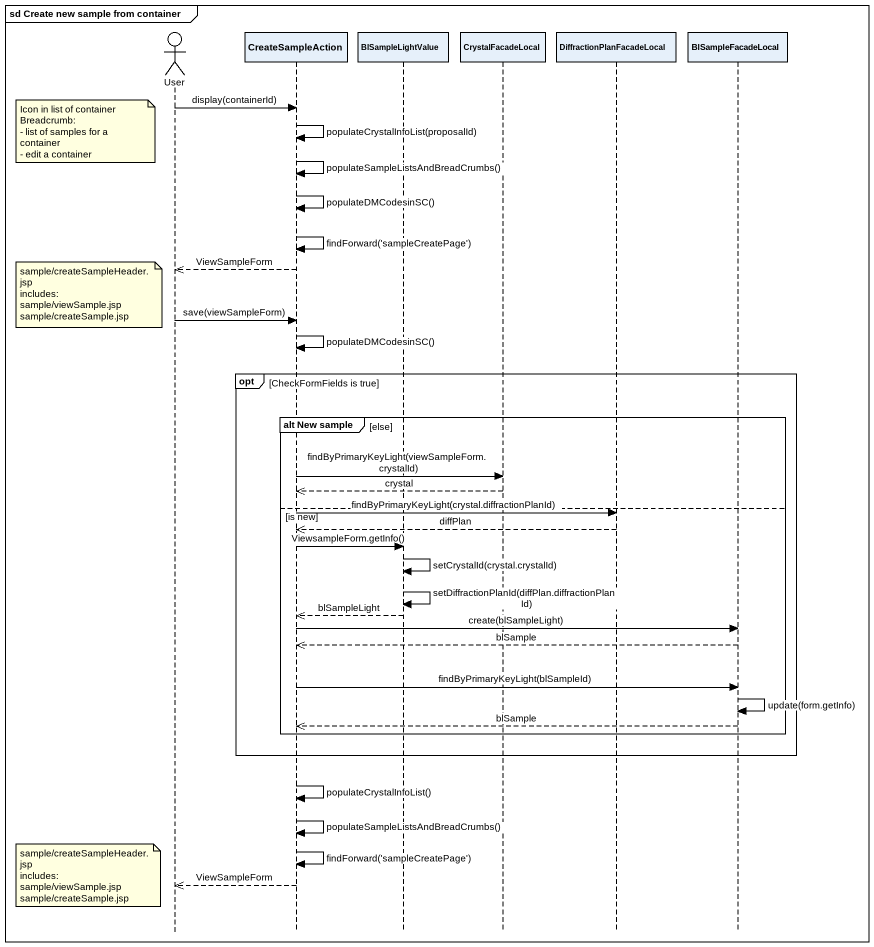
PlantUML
@startuml
mainframe sd Create new sample from container
hide footbox
actor User
participant CreateSampleAction
participant BlSampleLightValue
participant CrystalFacadeLocal
participant DiffractionPlanFacadeLocal
participant BlSampleFacadeLocal

User -> CreateSampleAction : display(containerId)
CreateSampleAction -> CreateSampleAction : populateCrystalInfoList(proposalId)
note left of User
  Icon in list of container
  Breadcrumb:
  - list of samples for a container
  - edit a container
end note
CreateSampleAction -> CreateSampleAction : populateSampleListsAndBreadCrumbs()
CreateSampleAction -> CreateSampleAction : populateDMCodesinSC()
CreateSampleAction -> CreateSampleAction : findForward('sampleCreatePage')
CreateSampleAction -->> User : ViewSampleForm
note left of User
  sample/createSampleHeader.jsp
  includes:
  sample/viewSample.jsp
  sample/createSample.jsp
end note
User -> CreateSampleAction : save(viewSampleForm)
CreateSampleAction -> CreateSampleAction : populateDMCodesinSC()
opt CheckFormFields is true
  group alt New sample [else]
    CreateSampleAction -> CrystalFacadeLocal : findByPrimaryKeyLight(viewSampleForm.crystalId)
    CrystalFacadeLocal -->> CreateSampleAction : crystal
  else is new
    CreateSampleAction -> DiffractionPlanFacadeLocal : findByPrimaryKeyLight(crystal.diffractionPlanId)
    DiffractionPlanFacadeLocal -->> CreateSampleAction : diffPlan
    CreateSampleAction -> BlSampleLightValue : ViewsampleForm.getInfo()
    BlSampleLightValue -> BlSampleLightValue : setCrystalId(crystal.crystalId)
    BlSampleLightValue -> BlSampleLightValue : setDiffractionPlanId(diffPlan.diffractionPlanId)
    BlSampleLightValue -->> CreateSampleAction : blSampleLight
    CreateSampleAction -> BlSampleFacadeLocal : create(blSampleLight)
    BlSampleFacadeLocal -->> CreateSampleAction : blSample
    CreateSampleAction -> BlSampleFacadeLocal : findByPrimaryKeyLight(blSampleId)
    BlSampleFacadeLocal -> BlSampleFacadeLocal : update(form.getInfo)
    BlSampleFacadeLocal -->> CreateSampleAction : blSample
  end
end
CreateSampleAction -> CreateSampleAction : populateCrystalInfoList()
CreateSampleAction -> CreateSampleAction : populateSampleListsAndBreadCrumbs()
CreateSampleAction -> CreateSampleAction : findForward('sampleCreatePage')
note left of User
  sample/createSampleHeader.jsp
  includes:
  sample/viewSample.jsp
  sample/createSample.jsp
end note
CreateSampleAction -->> User : ViewSampleForm
@enduml
